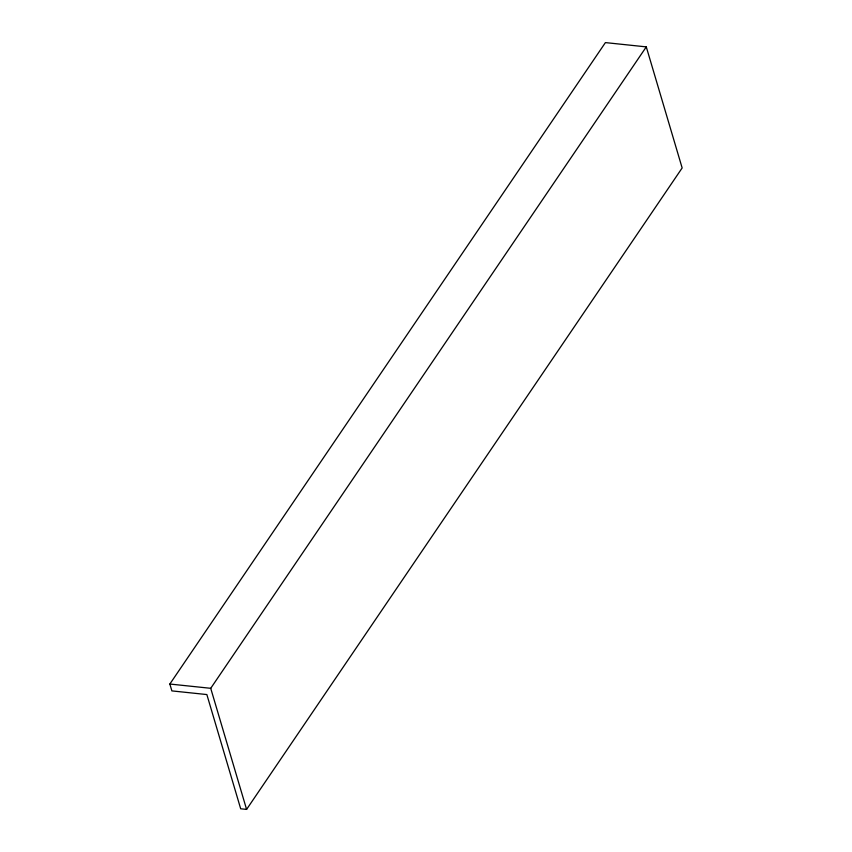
<?xml version="1.0" encoding="UTF-8"?>
<svg xmlns="http://www.w3.org/2000/svg" width="852" height="852" viewBox="0 0 852 852"><rect width="100%" height="100%" fill="white"/><g stroke="black" fill="none" stroke-linecap="round" stroke-linejoin="round"><path stroke-width="1.28" d="M169.846 684.039L605.41 42.6L646.285 46.881L682.154 167.961L246.59 809.4L240.69 808.782L206.855 694.561L171.88 690.897L169.846 684.039L210.721 688.309L646.285 46.881M210.721 688.309L246.59 809.4"/></g></svg>
